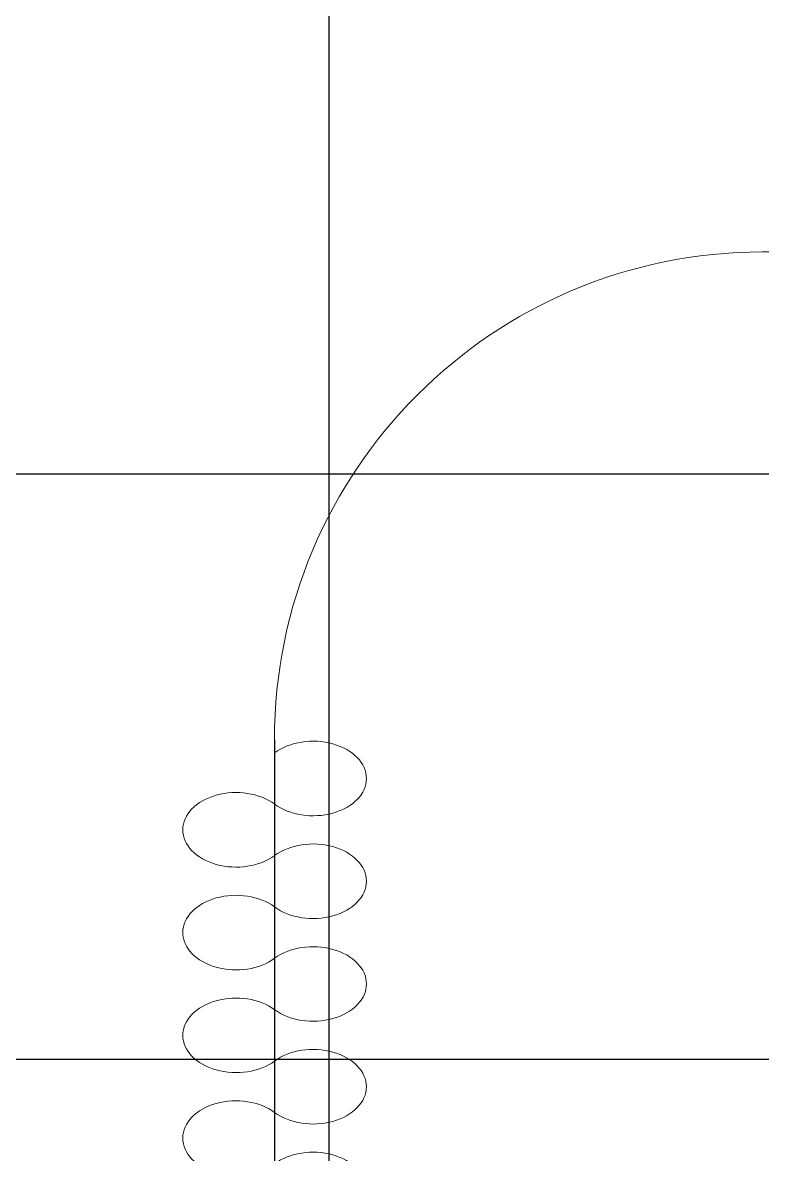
# Model space of a CAD drawing. Extents: x -12260 to 184725, y -29287 to 19916.
# Drawn here: x 36692 to 37450, y -11728 to -10567 of the extents above; entities that cross this region are included whole.
import ezdxf

# ---------------------------------------------------------------- set-up
doc = ezdxf.new("R2010")
doc.units = 0
doc.header["$LTSCALE"] = 0.25
doc.linetypes.add('DASHDOT', pattern=[25.4, 12.7, -6.35, 0, -6.35])
doc.layers.add('01-First Floor-FUR$0$FALSE CEILING', color=251, linetype='Continuous')
doc.layers.add('01-First Floor-FUR$0$LOADING', color=253, linetype='Continuous', lineweight=5)
doc.layers.add('E-LITE-CLNG-CNDT', color=6, linetype='DASHDOT', lineweight=35)

# ---------------------------------------------------------------- blocks, each defined once
blk = doc.blocks.new('01-First Floor-FUR$0$CURTAIN')
for centre, start, end in [((-0.3386, 0.0395), 313.5684, 226.4316), ((-0.1881, 0.0395), 313.5684, 226.4316), ((-0.0376, 0.0395), 313.5684, 226.4316), ((0.1129, 0.0395), 313.5684, 226.4316), ((0.2633, 0.0395), 313.5684, 226.4316), ((0.4138, 0.0395), 313.5684, 226.4316), ((0.5643, 0.0395), 313.5684, 226.4316), ((0.7148, 0.0395), 313.5684, 226.4316), ((0.8653, 0.0395), 313.5684, 226.4316), ((0.0376, -0.0395), 133.5684, 46.4316), ((0.1881, -0.0395), 133.5684, 46.4316), ((0.3386, -0.0395), 133.5684, 46.4316), ((0.4891, -0.0395), 133.5684, 46.4316), ((0.6396, -0.0395), 133.5684, 46.4316), ((0.79, -0.0395), 133.5684, 46.4316), ((0.9405, -0.0395), 133.5684, 46.4316), ((-0.4138, -0.0395), 133.5684, 46.4316), ((-0.2633, -0.0395), 133.5684, 46.4316), ((-0.1129, -0.0395), 133.5684, 46.4316)]:
    blk.add_arc(centre, 0.0546, start, end)
blk = doc.blocks.new('01-First Floor-FUR')
at = {"layer": '01-First Floor-FUR$0$FALSE CEILING', "linetype": 'Continuous'}
for p, q in [((37006, -12830), (37006, -8830)), ((34976, -11030), (38476, -11030)), ((34976, -11630), (38476, -11630))]:
    blk.add_line(p, q, dxfattribs=at)
at = {"layer": '01-First Floor-FUR$0$FALSE CEILING', "extrusion": (-2.24007e-05, -9.13278e-07, 1)}
for p in [(36949.9, -11302.6, -0.1), (36949.9, -11361.1, -0.1)]:
    blk.add_line(p, (36949.9, -12802.6, -0.1), dxfattribs=at)
at = {"layer": '01-First Floor-FUR$0$LOADING'}
blk.add_line((37449.9, -10802.6, -0.1), (38476, -10802.6, -0.1), dxfattribs=at)
at = {"layer": '01-First Floor-FUR$0$LOADING', "extrusion": (-2.24007e-05, -9.13278e-07, 1)}
for p in [(36949.9, -11302.6, -0.1), (36949.9, -11361.1, -0.1)]:
    blk.add_line(p, (36949.9, -12802.6, -0.1), dxfattribs=at)
blk.add_arc((37449.9, -11302.6, -0.9), 500, 90, 180, dxfattribs=at)
at = {"layer": '01-First Floor-FUR$0$LOADING', "extrusion": (2.23994e-05, 9.13341e-07, -1), "xscale": -699.9999999767344, "yscale": 1000.000000000003, "zscale": 1000.000000000003, "rotation": 270.0140952242026}
blk.add_blockref('01-First Floor-FUR$0$CURTAIN', (-36949.9, -12000.7, 0.9), dxfattribs=at)

msp = doc.modelspace()

# ---------------------------------------------------------------- block references
at = {"layer": 'E-LITE-CLNG-CNDT'}
msp.add_blockref('01-First Floor-FUR', (0, 0), dxfattribs=at)

doc.saveas('drawing.dxf')
